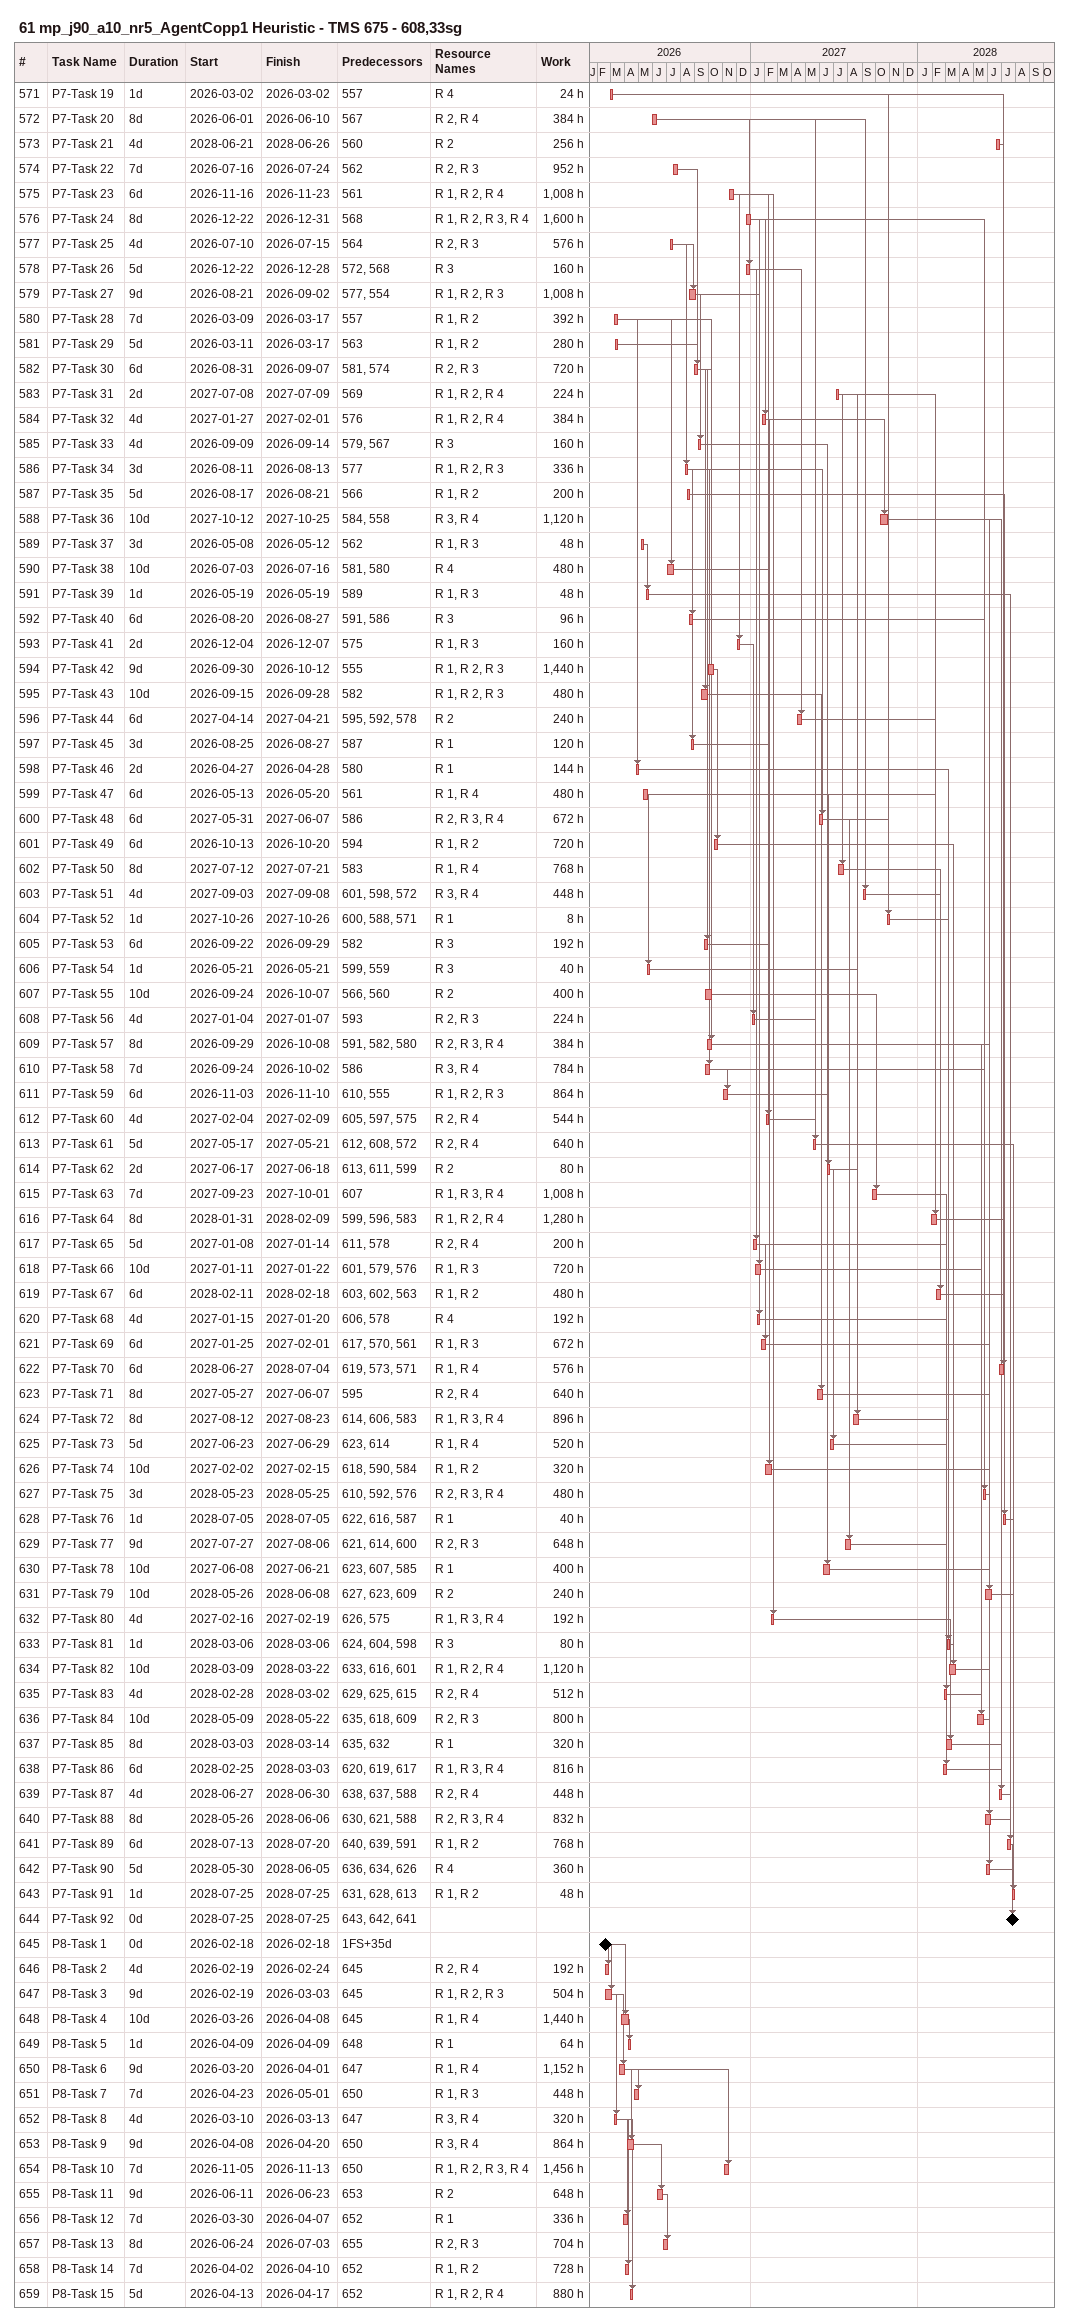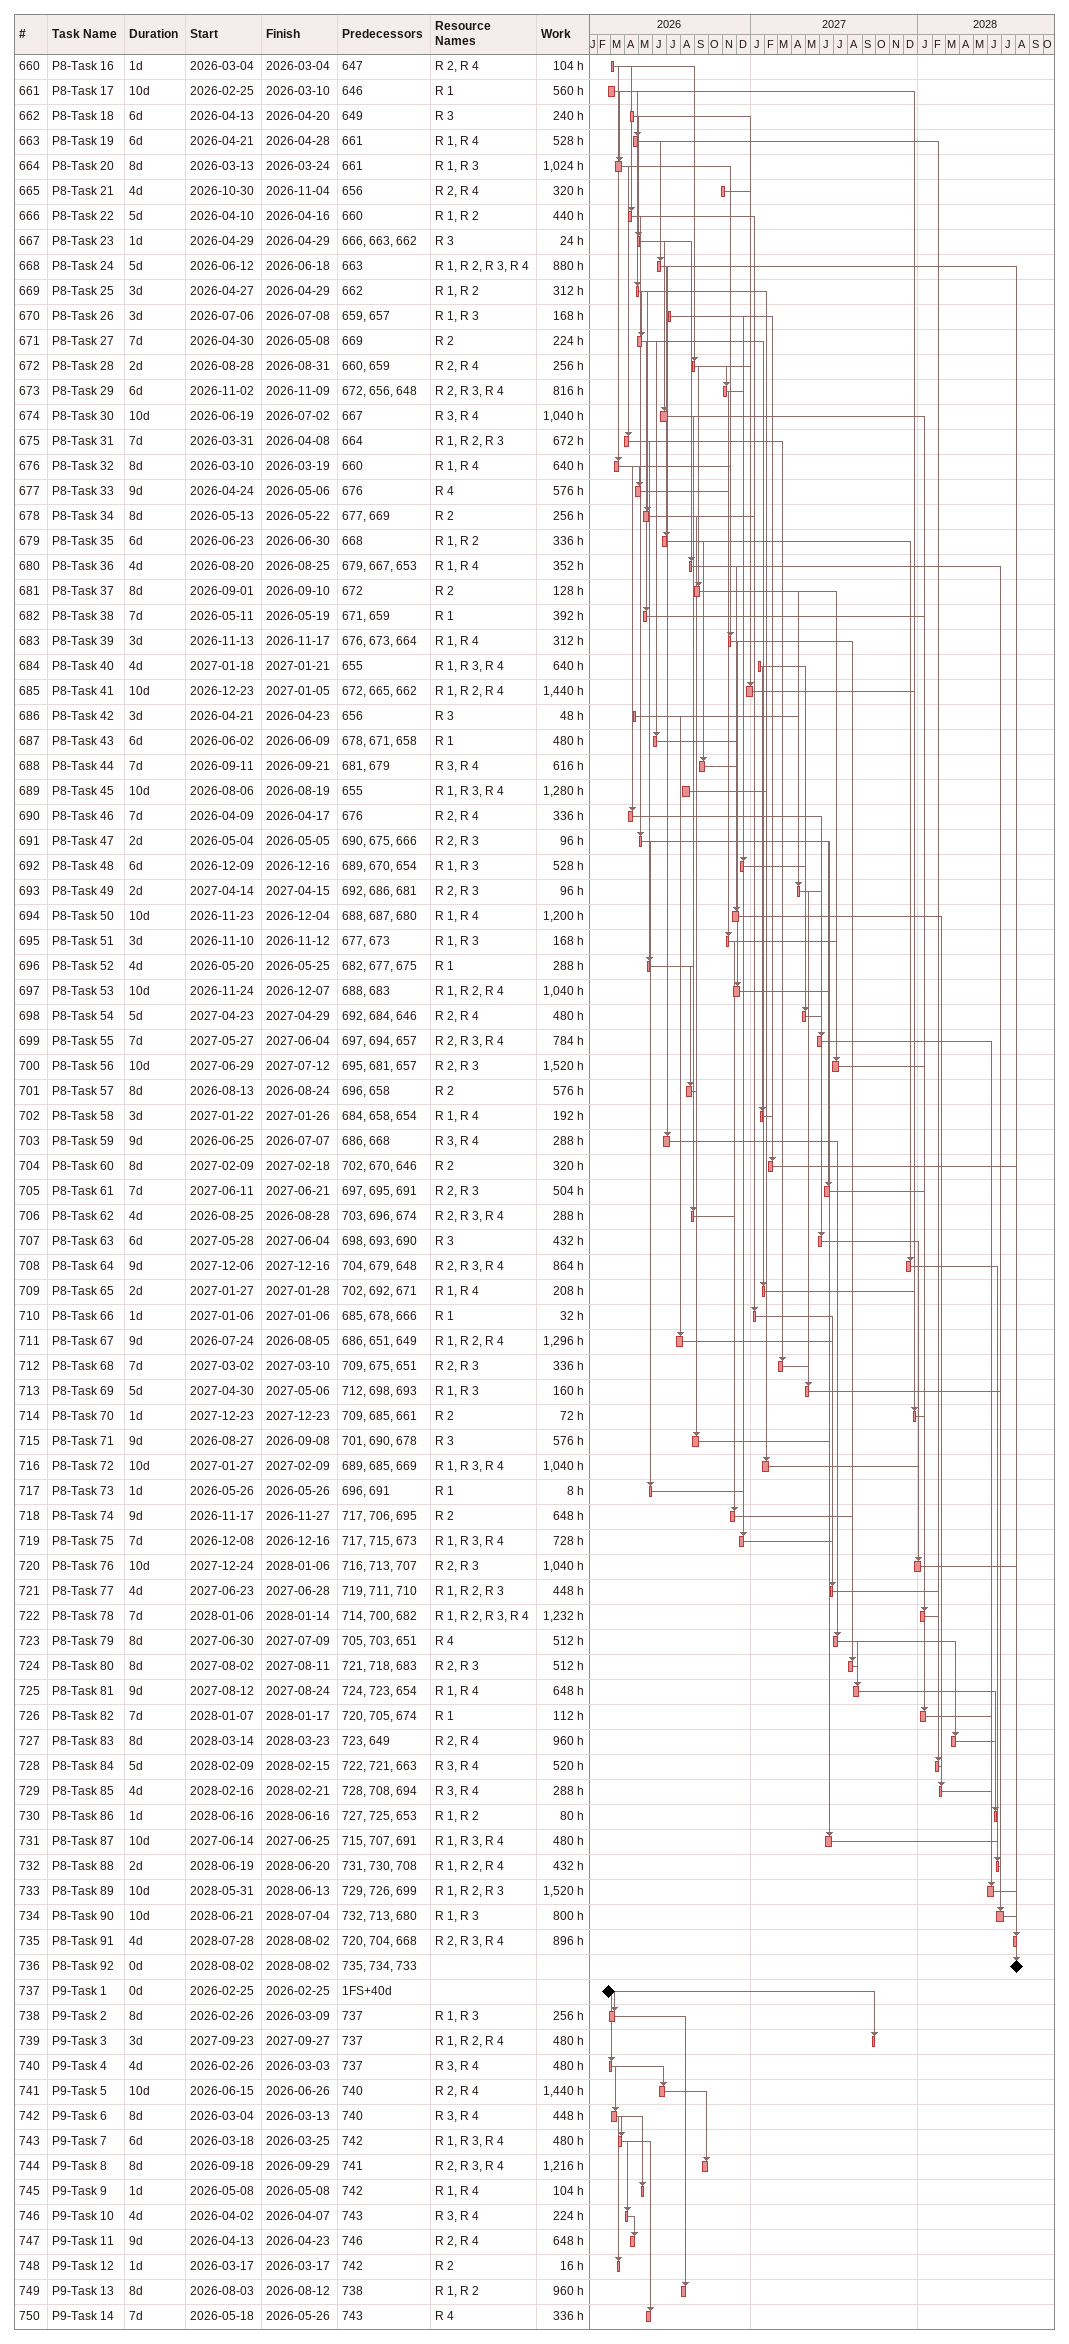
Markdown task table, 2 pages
61 mp_j90_a10_nr5_AgentCopp1 Heuristic - TMS 675 - 608,33sg

| ID | Task | Duration | Start | Finish | Predecessors | Resources | Work (h) |
|---|---|---|---|---|---|---|---|
| 571 | P7-Task 19 | 1d | 2026-03-02 | 2026-03-02 | 557 | R 4 | 24 |
| 572 | P7-Task 20 | 8d | 2026-06-01 | 2026-06-10 | 567 | R 2, R 4 | 384 |
| 573 | P7-Task 21 | 4d | 2028-06-21 | 2028-06-26 | 560 | R 2 | 256 |
| 574 | P7-Task 22 | 7d | 2026-07-16 | 2026-07-24 | 562 | R 2, R 3 | 952 |
| 575 | P7-Task 23 | 6d | 2026-11-16 | 2026-11-23 | 561 | R 1, R 2, R 4 | 1008 |
| 576 | P7-Task 24 | 8d | 2026-12-22 | 2026-12-31 | 568 | R 1, R 2, R 3, R 4 | 1600 |
| 577 | P7-Task 25 | 4d | 2026-07-10 | 2026-07-15 | 564 | R 2, R 3 | 576 |
| 578 | P7-Task 26 | 5d | 2026-12-22 | 2026-12-28 | 572, 568 | R 3 | 160 |
| 579 | P7-Task 27 | 9d | 2026-08-21 | 2026-09-02 | 577, 554 | R 1, R 2, R 3 | 1008 |
| 580 | P7-Task 28 | 7d | 2026-03-09 | 2026-03-17 | 557 | R 1, R 2 | 392 |
| 581 | P7-Task 29 | 5d | 2026-03-11 | 2026-03-17 | 563 | R 1, R 2 | 280 |
| 582 | P7-Task 30 | 6d | 2026-08-31 | 2026-09-07 | 581, 574 | R 2, R 3 | 720 |
| 583 | P7-Task 31 | 2d | 2027-07-08 | 2027-07-09 | 569 | R 1, R 2, R 4 | 224 |
| 584 | P7-Task 32 | 4d | 2027-01-27 | 2027-02-01 | 576 | R 1, R 2, R 4 | 384 |
| 585 | P7-Task 33 | 4d | 2026-09-09 | 2026-09-14 | 579, 567 | R 3 | 160 |
| 586 | P7-Task 34 | 3d | 2026-08-11 | 2026-08-13 | 577 | R 1, R 2, R 3 | 336 |
| 587 | P7-Task 35 | 5d | 2026-08-17 | 2026-08-21 | 566 | R 1, R 2 | 200 |
| 588 | P7-Task 36 | 10d | 2027-10-12 | 2027-10-25 | 584, 558 | R 3, R 4 | 1120 |
| 589 | P7-Task 37 | 3d | 2026-05-08 | 2026-05-12 | 562 | R 1, R 3 | 48 |
| 590 | P7-Task 38 | 10d | 2026-07-03 | 2026-07-16 | 581, 580 | R 4 | 480 |
| 591 | P7-Task 39 | 1d | 2026-05-19 | 2026-05-19 | 589 | R 1, R 3 | 48 |
| 592 | P7-Task 40 | 6d | 2026-08-20 | 2026-08-27 | 591, 586 | R 3 | 96 |
| 593 | P7-Task 41 | 2d | 2026-12-04 | 2026-12-07 | 575 | R 1, R 3 | 160 |
| 594 | P7-Task 42 | 9d | 2026-09-30 | 2026-10-12 | 555 | R 1, R 2, R 3 | 1440 |
| 595 | P7-Task 43 | 10d | 2026-09-15 | 2026-09-28 | 582 | R 1, R 2, R 3 | 480 |
| 596 | P7-Task 44 | 6d | 2027-04-14 | 2027-04-21 | 595, 592, 578 | R 2 | 240 |
| 597 | P7-Task 45 | 3d | 2026-08-25 | 2026-08-27 | 587 | R 1 | 120 |
| 598 | P7-Task 46 | 2d | 2026-04-27 | 2026-04-28 | 580 | R 1 | 144 |
| 599 | P7-Task 47 | 6d | 2026-05-13 | 2026-05-20 | 561 | R 1, R 4 | 480 |
| 600 | P7-Task 48 | 6d | 2027-05-31 | 2027-06-07 | 586 | R 2, R 3, R 4 | 672 |
| 601 | P7-Task 49 | 6d | 2026-10-13 | 2026-10-20 | 594 | R 1, R 2 | 720 |
| 602 | P7-Task 50 | 8d | 2027-07-12 | 2027-07-21 | 583 | R 1, R 4 | 768 |
| 603 | P7-Task 51 | 4d | 2027-09-03 | 2027-09-08 | 601, 598, 572 | R 3, R 4 | 448 |
| 604 | P7-Task 52 | 1d | 2027-10-26 | 2027-10-26 | 600, 588, 571 | R 1 | 8 |
| 605 | P7-Task 53 | 6d | 2026-09-22 | 2026-09-29 | 582 | R 3 | 192 |
| 606 | P7-Task 54 | 1d | 2026-05-21 | 2026-05-21 | 599, 559 | R 3 | 40 |
| 607 | P7-Task 55 | 10d | 2026-09-24 | 2026-10-07 | 566, 560 | R 2 | 400 |
| 608 | P7-Task 56 | 4d | 2027-01-04 | 2027-01-07 | 593 | R 2, R 3 | 224 |
| 609 | P7-Task 57 | 8d | 2026-09-29 | 2026-10-08 | 591, 582, 580 | R 2, R 3, R 4 | 384 |
| 610 | P7-Task 58 | 7d | 2026-09-24 | 2026-10-02 | 586 | R 3, R 4 | 784 |
| 611 | P7-Task 59 | 6d | 2026-11-03 | 2026-11-10 | 610, 555 | R 1, R 2, R 3 | 864 |
| 612 | P7-Task 60 | 4d | 2027-02-04 | 2027-02-09 | 605, 597, 575 | R 2, R 4 | 544 |
| 613 | P7-Task 61 | 5d | 2027-05-17 | 2027-05-21 | 612, 608, 572 | R 2, R 4 | 640 |
| 614 | P7-Task 62 | 2d | 2027-06-17 | 2027-06-18 | 613, 611, 599 | R 2 | 80 |
| 615 | P7-Task 63 | 7d | 2027-09-23 | 2027-10-01 | 607 | R 1, R 3, R 4 | 1008 |
| 616 | P7-Task 64 | 8d | 2028-01-31 | 2028-02-09 | 599, 596, 583 | R 1, R 2, R 4 | 1280 |
| 617 | P7-Task 65 | 5d | 2027-01-08 | 2027-01-14 | 611, 578 | R 2, R 4 | 200 |
| 618 | P7-Task 66 | 10d | 2027-01-11 | 2027-01-22 | 601, 579, 576 | R 1, R 3 | 720 |
| 619 | P7-Task 67 | 6d | 2028-02-11 | 2028-02-18 | 603, 602, 563 | R 1, R 2 | 480 |
| 620 | P7-Task 68 | 4d | 2027-01-15 | 2027-01-20 | 606, 578 | R 4 | 192 |
| 621 | P7-Task 69 | 6d | 2027-01-25 | 2027-02-01 | 617, 570, 561 | R 1, R 3 | 672 |
| 622 | P7-Task 70 | 6d | 2028-06-27 | 2028-07-04 | 619, 573, 571 | R 1, R 4 | 576 |
| 623 | P7-Task 71 | 8d | 2027-05-27 | 2027-06-07 | 595 | R 2, R 4 | 640 |
| 624 | P7-Task 72 | 8d | 2027-08-12 | 2027-08-23 | 614, 606, 583 | R 1, R 3, R 4 | 896 |
| 625 | P7-Task 73 | 5d | 2027-06-23 | 2027-06-29 | 623, 614 | R 1, R 4 | 520 |
| 626 | P7-Task 74 | 10d | 2027-02-02 | 2027-02-15 | 618, 590, 584 | R 1, R 2 | 320 |
| 627 | P7-Task 75 | 3d | 2028-05-23 | 2028-05-25 | 610, 592, 576 | R 2, R 3, R 4 | 480 |
| 628 | P7-Task 76 | 1d | 2028-07-05 | 2028-07-05 | 622, 616, 587 | R 1 | 40 |
| 629 | P7-Task 77 | 9d | 2027-07-27 | 2027-08-06 | 621, 614, 600 | R 2, R 3 | 648 |
| 630 | P7-Task 78 | 10d | 2027-06-08 | 2027-06-21 | 623, 607, 585 | R 1 | 400 |
| 631 | P7-Task 79 | 10d | 2028-05-26 | 2028-06-08 | 627, 623, 609 | R 2 | 240 |
| 632 | P7-Task 80 | 4d | 2027-02-16 | 2027-02-19 | 626, 575 | R 1, R 3, R 4 | 192 |
| 633 | P7-Task 81 | 1d | 2028-03-06 | 2028-03-06 | 624, 604, 598 | R 3 | 80 |
| 634 | P7-Task 82 | 10d | 2028-03-09 | 2028-03-22 | 633, 616, 601 | R 1, R 2, R 4 | 1120 |
| 635 | P7-Task 83 | 4d | 2028-02-28 | 2028-03-02 | 629, 625, 615 | R 2, R 4 | 512 |
| 636 | P7-Task 84 | 10d | 2028-05-09 | 2028-05-22 | 635, 618, 609 | R 2, R 3 | 800 |
| 637 | P7-Task 85 | 8d | 2028-03-03 | 2028-03-14 | 635, 632 | R 1 | 320 |
| 638 | P7-Task 86 | 6d | 2028-02-25 | 2028-03-03 | 620, 619, 617 | R 1, R 3, R 4 | 816 |
| 639 | P7-Task 87 | 4d | 2028-06-27 | 2028-06-30 | 638, 637, 588 | R 2, R 4 | 448 |
| 640 | P7-Task 88 | 8d | 2028-05-26 | 2028-06-06 | 630, 621, 588 | R 2, R 3, R 4 | 832 |
| 641 | P7-Task 89 | 6d | 2028-07-13 | 2028-07-20 | 640, 639, 591 | R 1, R 2 | 768 |
| 642 | P7-Task 90 | 5d | 2028-05-30 | 2028-06-05 | 636, 634, 626 | R 4 | 360 |
| 643 | P7-Task 91 | 1d | 2028-07-25 | 2028-07-25 | 631, 628, 613 | R 1, R 2 | 48 |
| 644 | P7-Task 92 | 0d | 2028-07-25 | 2028-07-25 | 643, 642, 641 |  |  |
| 645 | P8-Task 1 | 0d | 2026-02-18 | 2026-02-18 | 1FS+35d |  |  |
| 646 | P8-Task 2 | 4d | 2026-02-19 | 2026-02-24 | 645 | R 2, R 4 | 192 |
| 647 | P8-Task 3 | 9d | 2026-02-19 | 2026-03-03 | 645 | R 1, R 2, R 3 | 504 |
| 648 | P8-Task 4 | 10d | 2026-03-26 | 2026-04-08 | 645 | R 1, R 4 | 1440 |
| 649 | P8-Task 5 | 1d | 2026-04-09 | 2026-04-09 | 648 | R 1 | 64 |
| 650 | P8-Task 6 | 9d | 2026-03-20 | 2026-04-01 | 647 | R 1, R 4 | 1152 |
| 651 | P8-Task 7 | 7d | 2026-04-23 | 2026-05-01 | 650 | R 1, R 3 | 448 |
| 652 | P8-Task 8 | 4d | 2026-03-10 | 2026-03-13 | 647 | R 3, R 4 | 320 |
| 653 | P8-Task 9 | 9d | 2026-04-08 | 2026-04-20 | 650 | R 3, R 4 | 864 |
| 654 | P8-Task 10 | 7d | 2026-11-05 | 2026-11-13 | 650 | R 1, R 2, R 3, R 4 | 1456 |
| 655 | P8-Task 11 | 9d | 2026-06-11 | 2026-06-23 | 653 | R 2 | 648 |
| 656 | P8-Task 12 | 7d | 2026-03-30 | 2026-04-07 | 652 | R 1 | 336 |
| 657 | P8-Task 13 | 8d | 2026-06-24 | 2026-07-03 | 655 | R 2, R 3 | 704 |
| 658 | P8-Task 14 | 7d | 2026-04-02 | 2026-04-10 | 652 | R 1, R 2 | 728 |
| 659 | P8-Task 15 | 5d | 2026-04-13 | 2026-04-17 | 652 | R 1, R 2, R 4 | 880 |
| 660 | P8-Task 16 | 1d | 2026-03-04 | 2026-03-04 | 647 | R 2, R 4 | 104 |
| 661 | P8-Task 17 | 10d | 2026-02-25 | 2026-03-10 | 646 | R 1 | 560 |
| 662 | P8-Task 18 | 6d | 2026-04-13 | 2026-04-20 | 649 | R 3 | 240 |
| 663 | P8-Task 19 | 6d | 2026-04-21 | 2026-04-28 | 661 | R 1, R 4 | 528 |
| 664 | P8-Task 20 | 8d | 2026-03-13 | 2026-03-24 | 661 | R 1, R 3 | 1024 |
| 665 | P8-Task 21 | 4d | 2026-10-30 | 2026-11-04 | 656 | R 2, R 4 | 320 |
| 666 | P8-Task 22 | 5d | 2026-04-10 | 2026-04-16 | 660 | R 1, R 2 | 440 |
| 667 | P8-Task 23 | 1d | 2026-04-29 | 2026-04-29 | 666, 663, 662 | R 3 | 24 |
| 668 | P8-Task 24 | 5d | 2026-06-12 | 2026-06-18 | 663 | R 1, R 2, R 3, R 4 | 880 |
| 669 | P8-Task 25 | 3d | 2026-04-27 | 2026-04-29 | 662 | R 1, R 2 | 312 |
| 670 | P8-Task 26 | 3d | 2026-07-06 | 2026-07-08 | 659, 657 | R 1, R 3 | 168 |
| 671 | P8-Task 27 | 7d | 2026-04-30 | 2026-05-08 | 669 | R 2 | 224 |
| 672 | P8-Task 28 | 2d | 2026-08-28 | 2026-08-31 | 660, 659 | R 2, R 4 | 256 |
| 673 | P8-Task 29 | 6d | 2026-11-02 | 2026-11-09 | 672, 656, 648 | R 2, R 3, R 4 | 816 |
| 674 | P8-Task 30 | 10d | 2026-06-19 | 2026-07-02 | 667 | R 3, R 4 | 1040 |
| 675 | P8-Task 31 | 7d | 2026-03-31 | 2026-04-08 | 664 | R 1, R 2, R 3 | 672 |
| 676 | P8-Task 32 | 8d | 2026-03-10 | 2026-03-19 | 660 | R 1, R 4 | 640 |
| 677 | P8-Task 33 | 9d | 2026-04-24 | 2026-05-06 | 676 | R 4 | 576 |
| 678 | P8-Task 34 | 8d | 2026-05-13 | 2026-05-22 | 677, 669 | R 2 | 256 |
| 679 | P8-Task 35 | 6d | 2026-06-23 | 2026-06-30 | 668 | R 1, R 2 | 336 |
| 680 | P8-Task 36 | 4d | 2026-08-20 | 2026-08-25 | 679, 667, 653 | R 1, R 4 | 352 |
| 681 | P8-Task 37 | 8d | 2026-09-01 | 2026-09-10 | 672 | R 2 | 128 |
| 682 | P8-Task 38 | 7d | 2026-05-11 | 2026-05-19 | 671, 659 | R 1 | 392 |
| 683 | P8-Task 39 | 3d | 2026-11-13 | 2026-11-17 | 676, 673, 664 | R 1, R 4 | 312 |
| 684 | P8-Task 40 | 4d | 2027-01-18 | 2027-01-21 | 655 | R 1, R 3, R 4 | 640 |
| 685 | P8-Task 41 | 10d | 2026-12-23 | 2027-01-05 | 672, 665, 662 | R 1, R 2, R 4 | 1440 |
| 686 | P8-Task 42 | 3d | 2026-04-21 | 2026-04-23 | 656 | R 3 | 48 |
| 687 | P8-Task 43 | 6d | 2026-06-02 | 2026-06-09 | 678, 671, 658 | R 1 | 480 |
| 688 | P8-Task 44 | 7d | 2026-09-11 | 2026-09-21 | 681, 679 | R 3, R 4 | 616 |
| 689 | P8-Task 45 | 10d | 2026-08-06 | 2026-08-19 | 655 | R 1, R 3, R 4 | 1280 |
| 690 | P8-Task 46 | 7d | 2026-04-09 | 2026-04-17 | 676 | R 2, R 4 | 336 |
| 691 | P8-Task 47 | 2d | 2026-05-04 | 2026-05-05 | 690, 675, 666 | R 2, R 3 | 96 |
| 692 | P8-Task 48 | 6d | 2026-12-09 | 2026-12-16 | 689, 670, 654 | R 1, R 3 | 528 |
| 693 | P8-Task 49 | 2d | 2027-04-14 | 2027-04-15 | 692, 686, 681 | R 2, R 3 | 96 |
| 694 | P8-Task 50 | 10d | 2026-11-23 | 2026-12-04 | 688, 687, 680 | R 1, R 4 | 1200 |
| 695 | P8-Task 51 | 3d | 2026-11-10 | 2026-11-12 | 677, 673 | R 1, R 3 | 168 |
| 696 | P8-Task 52 | 4d | 2026-05-20 | 2026-05-25 | 682, 677, 675 | R 1 | 288 |
| 697 | P8-Task 53 | 10d | 2026-11-24 | 2026-12-07 | 688, 683 | R 1, R 2, R 4 | 1040 |
| 698 | P8-Task 54 | 5d | 2027-04-23 | 2027-04-29 | 692, 684, 646 | R 2, R 4 | 480 |
| 699 | P8-Task 55 | 7d | 2027-05-27 | 2027-06-04 | 697, 694, 657 | R 2, R 3, R 4 | 784 |
| 700 | P8-Task 56 | 10d | 2027-06-29 | 2027-07-12 | 695, 681, 657 | R 2, R 3 | 1520 |
| 701 | P8-Task 57 | 8d | 2026-08-13 | 2026-08-24 | 696, 658 | R 2 | 576 |
| 702 | P8-Task 58 | 3d | 2027-01-22 | 2027-01-26 | 684, 658, 654 | R 1, R 4 | 192 |
| 703 | P8-Task 59 | 9d | 2026-06-25 | 2026-07-07 | 686, 668 | R 3, R 4 | 288 |
| 704 | P8-Task 60 | 8d | 2027-02-09 | 2027-02-18 | 702, 670, 646 | R 2 | 320 |
| 705 | P8-Task 61 | 7d | 2027-06-11 | 2027-06-21 | 697, 695, 691 | R 2, R 3 | 504 |
| 706 | P8-Task 62 | 4d | 2026-08-25 | 2026-08-28 | 703, 696, 674 | R 2, R 3, R 4 | 288 |
| 707 | P8-Task 63 | 6d | 2027-05-28 | 2027-06-04 | 698, 693, 690 | R 3 | 432 |
| 708 | P8-Task 64 | 9d | 2027-12-06 | 2027-12-16 | 704, 679, 648 | R 2, R 3, R 4 | 864 |
| 709 | P8-Task 65 | 2d | 2027-01-27 | 2027-01-28 | 702, 692, 671 | R 1, R 4 | 208 |
| 710 | P8-Task 66 | 1d | 2027-01-06 | 2027-01-06 | 685, 678, 666 | R 1 | 32 |
| 711 | P8-Task 67 | 9d | 2026-07-24 | 2026-08-05 | 686, 651, 649 | R 1, R 2, R 4 | 1296 |
| 712 | P8-Task 68 | 7d | 2027-03-02 | 2027-03-10 | 709, 675, 651 | R 2, R 3 | 336 |
| 713 | P8-Task 69 | 5d | 2027-04-30 | 2027-05-06 | 712, 698, 693 | R 1, R 3 | 160 |
| 714 | P8-Task 70 | 1d | 2027-12-23 | 2027-12-23 | 709, 685, 661 | R 2 | 72 |
| 715 | P8-Task 71 | 9d | 2026-08-27 | 2026-09-08 | 701, 690, 678 | R 3 | 576 |
| 716 | P8-Task 72 | 10d | 2027-01-27 | 2027-02-09 | 689, 685, 669 | R 1, R 3, R 4 | 1040 |
| 717 | P8-Task 73 | 1d | 2026-05-26 | 2026-05-26 | 696, 691 | R 1 | 8 |
| 718 | P8-Task 74 | 9d | 2026-11-17 | 2026-11-27 | 717, 706, 695 | R 2 | 648 |
| 719 | P8-Task 75 | 7d | 2026-12-08 | 2026-12-16 | 717, 715, 673 | R 1, R 3, R 4 | 728 |
| 720 | P8-Task 76 | 10d | 2027-12-24 | 2028-01-06 | 716, 713, 707 | R 2, R 3 | 1040 |
| 721 | P8-Task 77 | 4d | 2027-06-23 | 2027-06-28 | 719, 711, 710 | R 1, R 2, R 3 | 448 |
| 722 | P8-Task 78 | 7d | 2028-01-06 | 2028-01-14 | 714, 700, 682 | R 1, R 2, R 3, R 4 | 1232 |
| 723 | P8-Task 79 | 8d | 2027-06-30 | 2027-07-09 | 705, 703, 651 | R 4 | 512 |
| 724 | P8-Task 80 | 8d | 2027-08-02 | 2027-08-11 | 721, 718, 683 | R 2, R 3 | 512 |
| 725 | P8-Task 81 | 9d | 2027-08-12 | 2027-08-24 | 724, 723, 654 | R 1, R 4 | 648 |
| 726 | P8-Task 82 | 7d | 2028-01-07 | 2028-01-17 | 720, 705, 674 | R 1 | 112 |
| 727 | P8-Task 83 | 8d | 2028-03-14 | 2028-03-23 | 723, 649 | R 2, R 4 | 960 |
| 728 | P8-Task 84 | 5d | 2028-02-09 | 2028-02-15 | 722, 721, 663 | R 3, R 4 | 520 |
| 729 | P8-Task 85 | 4d | 2028-02-16 | 2028-02-21 | 728, 708, 694 | R 3, R 4 | 288 |
| 730 | P8-Task 86 | 1d | 2028-06-16 | 2028-06-16 | 727, 725, 653 | R 1, R 2 | 80 |
| 731 | P8-Task 87 | 10d | 2027-06-14 | 2027-06-25 | 715, 707, 691 | R 1, R 3, R 4 | 480 |
| 732 | P8-Task 88 | 2d | 2028-06-19 | 2028-06-20 | 731, 730, 708 | R 1, R 2, R 4 | 432 |
| 733 | P8-Task 89 | 10d | 2028-05-31 | 2028-06-13 | 729, 726, 699 | R 1, R 2, R 3 | 1520 |
| 734 | P8-Task 90 | 10d | 2028-06-21 | 2028-07-04 | 732, 713, 680 | R 1, R 3 | 800 |
| 735 | P8-Task 91 | 4d | 2028-07-28 | 2028-08-02 | 720, 704, 668 | R 2, R 3, R 4 | 896 |
| 736 | P8-Task 92 | 0d | 2028-08-02 | 2028-08-02 | 735, 734, 733 |  |  |
| 737 | P9-Task 1 | 0d | 2026-02-25 | 2026-02-25 | 1FS+40d |  |  |
| 738 | P9-Task 2 | 8d | 2026-02-26 | 2026-03-09 | 737 | R 1, R 3 | 256 |
| 739 | P9-Task 3 | 3d | 2027-09-23 | 2027-09-27 | 737 | R 1, R 2, R 4 | 480 |
| 740 | P9-Task 4 | 4d | 2026-02-26 | 2026-03-03 | 737 | R 3, R 4 | 480 |
| 741 | P9-Task 5 | 10d | 2026-06-15 | 2026-06-26 | 740 | R 2, R 4 | 1440 |
| 742 | P9-Task 6 | 8d | 2026-03-04 | 2026-03-13 | 740 | R 3, R 4 | 448 |
| 743 | P9-Task 7 | 6d | 2026-03-18 | 2026-03-25 | 742 | R 1, R 3, R 4 | 480 |
| 744 | P9-Task 8 | 8d | 2026-09-18 | 2026-09-29 | 741 | R 2, R 3, R 4 | 1216 |
| 745 | P9-Task 9 | 1d | 2026-05-08 | 2026-05-08 | 742 | R 1, R 4 | 104 |
| 746 | P9-Task 10 | 4d | 2026-04-02 | 2026-04-07 | 743 | R 3, R 4 | 224 |
| 747 | P9-Task 11 | 9d | 2026-04-13 | 2026-04-23 | 746 | R 2, R 4 | 648 |
| 748 | P9-Task 12 | 1d | 2026-03-17 | 2026-03-17 | 742 | R 2 | 16 |
| 749 | P9-Task 13 | 8d | 2026-08-03 | 2026-08-12 | 738 | R 1, R 2 | 960 |
| 750 | P9-Task 14 | 7d | 2026-05-18 | 2026-05-26 | 743 | R 4 | 336 |
